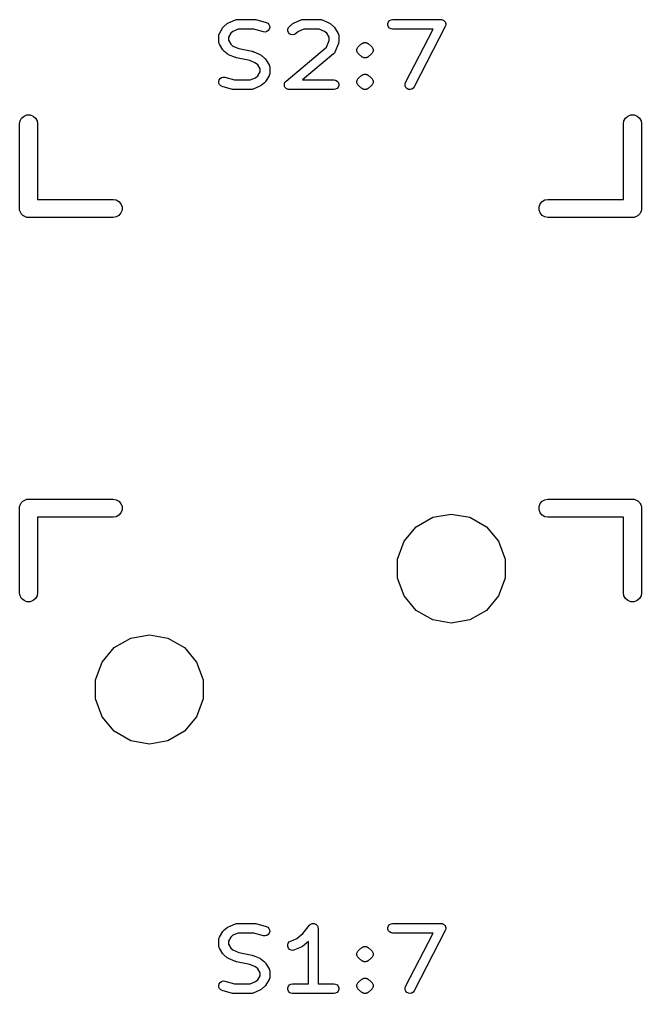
# Model space of a CAD drawing. Extents: x 15 to 276, y -105 to -15.
# Drawn here: x 148.46 to 161.54, y -82.85 to -62.38 of the extents above; entities that cross this region are included whole.
import ezdxf

# ---------------------------------------------------------------- set-up
doc = ezdxf.new("R2010")
doc.units = 0
doc.header["$MEASUREMENT"] = 0
doc.layers.add('BLACK', color=7, linetype='CONTINUOUS')

msp = doc.modelspace()

# ---------------------------------------------------------------- linework, layer by layer
at = {"layer": 'Black'}
for p, q in [((152.856, -62.4462), (153.001, -62.3857)), ((153.001, -62.3857), (153.004, -62.3852)), ((153.004, -62.3852), (153.006, -62.3841)), ((153.006, -62.3841), (153.021, -62.3814)), ((153.021, -62.3814), (153.036, -62.378)), ((153.036, -62.378), (153.038, -62.3783)), ((153.038, -62.3783), (153.041, -62.3779)), ((153.041, -62.3779), (153.403, -62.3779)), ((153.403, -62.3779), (153.417, -62.3803)), ((153.417, -62.3803), (153.431, -62.3816)), ((153.431, -62.3816), (153.648, -62.4421)), ((153.648, -62.4421), (153.68, -62.4573)), ((154.235, -62.4462), (154.38, -62.3857)), ((154.38, -62.3857), (154.383, -62.3852)), ((154.383, -62.3852), (154.385, -62.3841)), ((154.385, -62.3841), (154.4, -62.3814)), ((154.4, -62.3814), (154.415, -62.378)), ((154.415, -62.378), (154.417, -62.3783)), ((154.417, -62.3783), (154.419, -62.3779)), ((154.419, -62.3779), (154.782, -62.3779)), ((154.782, -62.3779), (154.785, -62.3783)), ((154.785, -62.3783), (154.787, -62.378)), ((154.787, -62.378), (154.802, -62.3814)), ((154.802, -62.3814), (154.817, -62.3841)), ((154.817, -62.3841), (154.819, -62.3852)), ((154.819, -62.3852), (154.821, -62.3857)), ((154.821, -62.3857), (154.967, -62.4462)), ((156.206, -62.4619), (156.218, -62.4287)), ((156.218, -62.4287), (156.241, -62.4017)), ((156.241, -62.4017), (156.272, -62.3841)), ((156.272, -62.3841), (156.306, -62.3779)), ((156.306, -62.3779), (157.322, -62.3779)), ((157.322, -62.3779), (157.337, -62.3806)), ((157.337, -62.3806), (157.352, -62.3825)), ((157.352, -62.3825), (157.355, -62.3836)), ((157.355, -62.3836), (157.357, -62.3841)), ((157.357, -62.3841), (157.37, -62.3917)), ((157.37, -62.3917), (157.384, -62.3986)), ((157.384, -62.3986), (157.385, -62.4004)), ((157.385, -62.4004), (157.388, -62.4017)), ((157.388, -62.4017), (157.397, -62.4134)), ((157.397, -62.4134), (157.408, -62.4245)), ((157.408, -62.4245), (157.409, -62.4268)), ((157.409, -62.4268), (157.41, -62.4287)), ((157.41, -62.4287), (157.415, -62.443)), ((157.415, -62.443), (157.421, -62.457)), ((152.663, -62.6692), (152.736, -62.5482)), ((152.736, -62.5482), (152.747, -62.5354)), ((152.747, -62.5354), (152.758, -62.5224)), ((152.758, -62.5224), (152.83, -62.4619)), ((152.83, -62.4619), (152.844, -62.4544)), ((152.844, -62.4544), (152.856, -62.4462)), ((152.949, -62.6279), (152.901, -62.6675)), ((153.061, -62.5811), (152.949, -62.6279)), ((153.39, -62.5811), (153.061, -62.5811)), ((153.594, -62.6379), (153.39, -62.5811)), ((153.629, -62.6413), (153.594, -62.6379)), ((153.663, -62.6325), (153.629, -62.6413)), ((153.692, -62.6125), (153.663, -62.6325)), ((153.68, -62.4573), (153.705, -62.4825)), ((153.713, -62.5838), (153.692, -62.6125)), ((153.705, -62.4825), (153.72, -62.5146)), ((153.722, -62.5498), (153.713, -62.5838)), ((153.72, -62.5146), (153.722, -62.5498)), ((154.102, -62.5825), (154.114, -62.5494)), ((154.102, -62.6178), (154.102, -62.5825)), ((154.114, -62.651), (154.102, -62.6178)), ((154.114, -62.5494), (154.137, -62.5224)), ((154.137, -62.5224), (154.209, -62.4619)), ((154.209, -62.4619), (154.222, -62.4544)), ((154.222, -62.4544), (154.235, -62.4462)), ((154.328, -62.6279), (154.267, -62.6785)), ((154.44, -62.5811), (154.328, -62.6279)), ((154.762, -62.5811), (154.44, -62.5811)), ((154.874, -62.6279), (154.762, -62.5811)), ((154.922, -62.6675), (154.874, -62.6279)), ((154.967, -62.4462), (154.979, -62.4544)), ((154.979, -62.4544), (154.992, -62.4619)), ((154.992, -62.4619), (155.065, -62.5224)), ((155.065, -62.5224), (155.076, -62.5354)), ((155.076, -62.5354), (155.087, -62.5482)), ((155.087, -62.5482), (155.16, -62.6692)), ((156.206, -62.4972), (156.206, -62.4619)), ((156.218, -62.5303), (156.206, -62.4972)), ((156.241, -62.5574), (156.218, -62.5303)), ((156.272, -62.575), (156.241, -62.5574)), ((156.306, -62.5811), (156.272, -62.575)), ((157.156, -62.5811), (156.306, -62.5811)), ((156.579, -63.7031), (157.156, -62.5811)), ((157.413, -62.526), (156.759, -63.796)), ((157.417, -62.5115), (157.413, -62.526)), ((157.422, -62.4972), (157.417, -62.5115)), ((157.421, -62.457), (157.421, -62.4595)), ((157.421, -62.4595), (157.422, -62.4619)), ((157.422, -62.4619), (157.422, -62.4771)), ((157.422, -62.4771), (157.423, -62.4923)), ((157.423, -62.4923), (157.422, -62.4947)), ((157.422, -62.4947), (157.422, -62.4972)), ((152.649, -62.7214), (152.65, -62.7118)), ((152.649, -62.8424), (152.649, -62.7214)), ((152.65, -62.852), (152.649, -62.8424)), ((152.65, -62.7118), (152.651, -62.7021)), ((152.651, -62.8617), (152.65, -62.852)), ((152.651, -62.7021), (152.653, -62.6946)), ((152.653, -62.6946), (152.655, -62.6867)), ((152.655, -62.6867), (152.66, -62.6782)), ((152.66, -62.6782), (152.663, -62.6692)), ((152.901, -62.6675), (152.852, -62.7496)), ((152.852, -62.7496), (152.852, -62.8142)), ((152.852, -62.8142), (152.901, -62.8963)), ((154.136, -62.6781), (154.114, -62.651)), ((154.167, -62.6958), (154.136, -62.6781)), ((154.201, -62.7021), (154.167, -62.6958)), ((154.236, -62.6961), (154.201, -62.7021)), ((154.267, -62.6785), (154.236, -62.6961)), ((154.915, -62.9622), (154.971, -62.8228)), ((154.971, -62.7496), (154.922, -62.6675)), ((154.971, -62.8228), (154.971, -62.7496)), ((155.16, -62.6692), (155.163, -62.6782)), ((155.163, -62.6782), (155.168, -62.6867)), ((155.168, -62.6867), (155.169, -62.6946)), ((155.169, -62.6946), (155.172, -62.7021)), ((155.174, -62.8456), (155.171, -62.8613)), ((155.172, -62.7021), (155.172, -62.7118)), ((155.172, -62.7118), (155.174, -62.7214)), ((155.174, -62.7214), (155.174, -62.8424)), ((155.174, -62.8424), (155.174, -62.844)), ((155.174, -62.844), (155.174, -62.8456)), ((152.653, -62.8692), (152.651, -62.8617)), ((152.655, -62.8771), (152.653, -62.8692)), ((152.66, -62.8856), (152.655, -62.8771)), ((152.663, -62.8947), (152.66, -62.8856)), ((152.736, -63.0156), (152.663, -62.8947)), ((152.747, -63.0284), (152.736, -63.0156)), ((152.758, -63.0414), (152.747, -63.0284)), ((152.83, -63.1019), (152.758, -63.0414)), ((152.901, -62.8963), (152.949, -62.9359)), ((152.949, -62.9359), (153.071, -62.9868)), ((153.071, -62.9868), (153.352, -63.0453)), ((153.352, -63.0453), (153.361, -63.0489)), ((153.361, -63.0489), (153.37, -63.051)), ((153.37, -63.051), (153.515, -63.1115)), ((154.064, -63.6715), (154.915, -62.9622)), ((155.167, -62.8801), (155.094, -63.0615)), ((155.168, -62.8771), (155.167, -62.8785)), ((155.167, -62.8785), (155.167, -62.8801)), ((155.171, -62.8613), (155.168, -62.8771)), ((155.553, -63.0058), (155.559, -62.9896)), ((155.553, -63.0062), (155.553, -63.0058)), ((155.553, -63.0065), (155.553, -63.0062)), ((155.553, -63.0238), (155.553, -63.0065)), ((155.553, -63.0411), (155.553, -63.0238)), ((155.553, -63.0414), (155.553, -63.0411)), ((155.553, -63.0418), (155.553, -63.0414)), ((155.559, -63.0581), (155.553, -63.0418)), ((155.559, -62.9896), (155.565, -62.9733)), ((155.565, -62.9727), (155.577, -62.9594)), ((155.565, -62.973), (155.565, -62.9727)), ((155.565, -62.9733), (155.565, -62.973)), ((155.577, -62.9594), (155.588, -62.9462)), ((155.588, -62.9458), (155.661, -62.8853)), ((155.588, -62.946), (155.588, -62.9458)), ((155.588, -62.9462), (155.588, -62.946)), ((155.661, -62.8853), (155.668, -62.8809)), ((155.668, -62.8809), (155.675, -62.8753)), ((155.675, -62.8753), (155.683, -62.8724)), ((155.683, -62.8724), (155.691, -62.868)), ((155.691, -62.8677), (155.7, -62.8663)), ((155.691, -62.8679), (155.691, -62.8677)), ((155.691, -62.868), (155.691, -62.8679)), ((155.7, -62.8663), (155.708, -62.8633)), ((155.708, -62.8633), (155.717, -62.8633)), ((155.717, -62.8633), (155.725, -62.8617)), ((155.725, -62.8617), (155.726, -62.8618)), ((155.726, -62.8618), (155.726, -62.8617)), ((155.726, -62.8617), (155.735, -62.8633)), ((155.735, -62.8633), (155.743, -62.8633)), ((155.743, -62.8633), (155.752, -62.8663)), ((155.752, -62.8663), (155.76, -62.8677)), ((155.76, -62.8677), (155.76, -62.8679)), ((155.76, -62.8679), (155.761, -62.868)), ((155.761, -62.868), (155.768, -62.8724)), ((155.768, -62.8724), (155.777, -62.8753)), ((155.777, -62.8753), (155.783, -62.8809)), ((155.783, -62.8809), (155.791, -62.8853)), ((155.791, -62.8853), (155.863, -62.9458)), ((155.863, -62.9458), (155.864, -62.946)), ((155.864, -62.946), (155.864, -62.9462)), ((155.864, -62.9462), (155.875, -62.9594)), ((155.875, -62.9594), (155.886, -62.9727)), ((155.886, -62.9727), (155.886, -62.973)), ((155.886, -62.973), (155.886, -62.9733)), ((155.886, -62.9733), (155.892, -62.9895)), ((155.892, -62.9895), (155.898, -63.0058)), ((155.898, -63.0418), (155.892, -63.058)), ((155.898, -63.0058), (155.898, -63.0062)), ((155.898, -63.0062), (155.898, -63.0065)), ((155.898, -63.0065), (155.898, -63.0238)), ((155.898, -63.0238), (155.898, -63.0411)), ((155.898, -63.0411), (155.898, -63.0414)), ((155.898, -63.0414), (155.898, -63.0418)), ((152.844, -63.1094), (152.83, -63.1019)), ((152.856, -63.1176), (152.844, -63.1094)), ((153.001, -63.1781), (152.856, -63.1176)), ((153.011, -63.1802), (153.001, -63.1781)), ((153.02, -63.1837), (153.011, -63.1802)), ((153.301, -63.2423), (153.02, -63.1837)), ((153.423, -63.2931), (153.301, -63.2423)), ((153.515, -63.1115), (153.528, -63.1196)), ((153.528, -63.1196), (153.541, -63.1272)), ((153.541, -63.1272), (153.614, -63.1877)), ((153.614, -63.1877), (153.625, -63.2006)), ((153.625, -63.2006), (153.636, -63.2134)), ((153.636, -63.2134), (153.708, -63.3344)), ((155.065, -63.1019), (154.41, -63.6479)), ((155.07, -63.0962), (155.065, -63.1019)), ((155.076, -63.0915), (155.07, -63.0962)), ((155.081, -63.0828), (155.076, -63.0915)), ((155.088, -63.0749), (155.081, -63.0828)), ((155.09, -63.0679), (155.088, -63.0749)), ((155.094, -63.0615), (155.09, -63.0679)), ((155.565, -63.0743), (155.559, -63.0581)), ((155.565, -63.0746), (155.565, -63.0743)), ((155.565, -63.0749), (155.565, -63.0746)), ((155.577, -63.0882), (155.565, -63.0749)), ((155.588, -63.1014), (155.577, -63.0882)), ((155.588, -63.1016), (155.588, -63.1014)), ((155.588, -63.1019), (155.588, -63.1016)), ((155.661, -63.1623), (155.588, -63.1019)), ((155.668, -63.1667), (155.661, -63.1623)), ((155.675, -63.1723), (155.668, -63.1667)), ((155.683, -63.1753), (155.675, -63.1723)), ((155.691, -63.1796), (155.683, -63.1753)), ((155.691, -63.1797), (155.691, -63.1796)), ((155.691, -63.1799), (155.691, -63.1797)), ((155.7, -63.1814), (155.691, -63.1799)), ((155.708, -63.1843), (155.7, -63.1814)), ((155.717, -63.1843), (155.708, -63.1843)), ((155.725, -63.1859), (155.717, -63.1843)), ((155.726, -63.1858), (155.725, -63.1859)), ((155.735, -63.1843), (155.726, -63.1859)), ((155.726, -63.1859), (155.726, -63.1858)), ((155.743, -63.1843), (155.735, -63.1843)), ((155.752, -63.1814), (155.743, -63.1843)), ((155.76, -63.1799), (155.752, -63.1814)), ((155.761, -63.1796), (155.76, -63.1797)), ((155.76, -63.1797), (155.76, -63.1799)), ((155.768, -63.1753), (155.761, -63.1796)), ((155.777, -63.1723), (155.768, -63.1753)), ((155.783, -63.1667), (155.777, -63.1723)), ((155.791, -63.1623), (155.783, -63.1667)), ((155.863, -63.1019), (155.791, -63.1623)), ((155.864, -63.1016), (155.863, -63.1019)), ((155.875, -63.0882), (155.864, -63.1014)), ((155.864, -63.1014), (155.864, -63.1016)), ((155.886, -63.0749), (155.875, -63.0882)), ((155.892, -63.058), (155.886, -63.0743)), ((155.886, -63.0743), (155.886, -63.0746)), ((155.886, -63.0746), (155.886, -63.0749)), ((153.47, -63.3327), (153.423, -63.2931)), ((153.52, -63.4148), (153.47, -63.3327)), ((153.52, -63.4795), (153.52, -63.4148)), ((153.708, -63.3344), (153.712, -63.3435)), ((153.712, -63.3435), (153.717, -63.3519)), ((153.717, -63.3519), (153.718, -63.3598)), ((153.718, -63.3598), (153.721, -63.3673)), ((153.721, -63.3673), (153.721, -63.3771)), ((153.721, -63.3771), (153.723, -63.3867)), ((153.723, -63.3867), (153.723, -63.5076)), ((152.649, -63.6793), (152.659, -63.6453)), ((152.659, -63.6453), (152.679, -63.6166)), ((152.679, -63.6166), (152.708, -63.5966)), ((152.708, -63.5966), (152.742, -63.5878)), ((152.742, -63.5878), (152.777, -63.5912)), ((152.777, -63.5912), (152.982, -63.6479)), ((152.982, -63.6479), (153.311, -63.6479)), ((153.311, -63.6479), (153.423, -63.6012)), ((153.423, -63.6012), (153.47, -63.5615)), ((153.47, -63.5615), (153.52, -63.4795)), ((153.708, -63.5599), (153.636, -63.6808)), ((153.712, -63.5508), (153.708, -63.5599)), ((153.717, -63.5424), (153.712, -63.5508)), ((153.718, -63.5344), (153.717, -63.5424)), ((153.721, -63.5269), (153.718, -63.5344)), ((153.723, -63.5076), (153.721, -63.5172)), ((153.721, -63.5172), (153.721, -63.5269)), ((154.064, -63.6716), (154.064, -63.6715)), ((154.064, -63.6717), (154.064, -63.6716)), ((154.41, -63.6479), (155.073, -63.6479)), ((155.073, -63.6479), (155.107, -63.6541)), ((155.107, -63.6541), (155.138, -63.6717)), ((155.553, -63.6711), (155.559, -63.6548)), ((155.553, -63.6714), (155.553, -63.6711)), ((155.553, -63.6717), (155.553, -63.6714)), ((155.559, -63.6548), (155.565, -63.6385)), ((155.565, -63.6379), (155.577, -63.6247)), ((155.565, -63.6383), (155.565, -63.6379)), ((155.565, -63.6385), (155.565, -63.6383)), ((155.577, -63.6247), (155.588, -63.6114)), ((155.588, -63.611), (155.661, -63.5505)), ((155.588, -63.6113), (155.588, -63.611)), ((155.588, -63.6114), (155.588, -63.6113)), ((155.661, -63.5505), (155.668, -63.5462)), ((155.668, -63.5462), (155.675, -63.5406)), ((155.675, -63.5406), (155.683, -63.5376)), ((155.683, -63.5376), (155.691, -63.5332)), ((155.691, -63.533), (155.7, -63.5315)), ((155.691, -63.5332), (155.691, -63.533)), ((155.691, -63.5332), (155.691, -63.5332)), ((155.7, -63.5315), (155.708, -63.5285)), ((155.708, -63.5285), (155.717, -63.5285)), ((155.717, -63.5285), (155.725, -63.527)), ((155.725, -63.527), (155.726, -63.527)), ((155.726, -63.527), (155.726, -63.527)), ((155.726, -63.527), (155.735, -63.5285)), ((155.735, -63.5285), (155.743, -63.5285)), ((155.743, -63.5285), (155.752, -63.5315)), ((155.752, -63.5315), (155.76, -63.533)), ((155.76, -63.533), (155.76, -63.5332)), ((155.76, -63.5332), (155.761, -63.5332)), ((155.761, -63.5332), (155.768, -63.5376)), ((155.768, -63.5376), (155.777, -63.5406)), ((155.777, -63.5406), (155.783, -63.5462)), ((155.783, -63.5462), (155.791, -63.5505)), ((155.791, -63.5505), (155.863, -63.611)), ((155.863, -63.611), (155.864, -63.6113)), ((155.864, -63.6113), (155.864, -63.6114)), ((155.864, -63.6114), (155.875, -63.6247)), ((155.875, -63.6247), (155.886, -63.6379)), ((155.886, -63.6379), (155.886, -63.6383)), ((155.886, -63.6383), (155.886, -63.6385)), ((155.886, -63.6385), (155.892, -63.6548)), ((155.892, -63.6548), (155.898, -63.6711)), ((155.898, -63.6711), (155.898, -63.6714)), ((155.898, -63.6714), (155.898, -63.6717)), ((152.652, -63.7144), (152.649, -63.6793)), ((152.667, -63.7466), (152.652, -63.7144)), ((152.691, -63.7717), (152.667, -63.7466)), ((152.723, -63.7869), (152.691, -63.7717)), ((152.941, -63.8474), (152.723, -63.7869)), ((152.954, -63.8487), (152.941, -63.8474)), ((152.968, -63.8511), (152.954, -63.8487)), ((153.331, -63.8511), (152.968, -63.8511)), ((153.333, -63.8507), (153.331, -63.8511)), ((153.336, -63.851), (153.333, -63.8507)), ((153.35, -63.8477), (153.336, -63.851)), ((153.366, -63.845), (153.35, -63.8477)), ((153.368, -63.8438), (153.366, -63.845)), ((153.37, -63.8433), (153.368, -63.8438)), ((153.515, -63.7828), (153.37, -63.8433)), ((153.528, -63.7746), (153.515, -63.7828)), ((153.541, -63.7671), (153.528, -63.7746)), ((153.614, -63.7066), (153.541, -63.7671)), ((153.625, -63.6937), (153.614, -63.7066)), ((153.636, -63.6808), (153.625, -63.6937)), ((154.029, -63.7315), (154.035, -63.7151)), ((154.029, -63.7317), (154.029, -63.7315)), ((154.029, -63.7319), (154.029, -63.7317)), ((154.029, -63.7492), (154.029, -63.7319)), ((154.029, -63.7668), (154.029, -63.7492)), ((154.029, -63.767), (154.029, -63.7668)), ((154.029, -63.7672), (154.029, -63.767)), ((154.035, -63.7835), (154.029, -63.7672)), ((154.035, -63.7151), (154.041, -63.6987)), ((154.041, -63.8), (154.035, -63.7835)), ((154.041, -63.6984), (154.053, -63.685)), ((154.041, -63.6986), (154.041, -63.6984)), ((154.041, -63.6987), (154.041, -63.6986)), ((154.041, -63.8002), (154.041, -63.8)), ((154.041, -63.8003), (154.041, -63.8002)), ((154.052, -63.8138), (154.041, -63.8003)), ((154.064, -63.8271), (154.052, -63.8138)), ((154.053, -63.685), (154.064, -63.6717)), ((154.064, -63.8272), (154.064, -63.8271)), ((154.064, -63.8274), (154.064, -63.8272)), ((154.079, -63.8361), (154.064, -63.8274)), ((154.094, -63.8449), (154.079, -63.8361)), ((154.094, -63.845), (154.094, -63.8449)), ((154.094, -63.8449), (154.094, -63.8449)), ((154.112, -63.8481), (154.094, -63.845)), ((154.129, -63.8511), (154.112, -63.8481)), ((155.073, -63.8511), (154.129, -63.8511)), ((154.129, -63.8511), (154.129, -63.8511)), ((154.129, -63.8511), (154.129, -63.8511)), ((155.107, -63.845), (155.073, -63.8511)), ((155.138, -63.8274), (155.107, -63.845)), ((155.138, -63.6717), (155.161, -63.6987)), ((155.161, -63.8003), (155.138, -63.8274)), ((155.161, -63.6987), (155.173, -63.7319)), ((155.173, -63.7672), (155.161, -63.8003)), ((155.173, -63.7319), (155.173, -63.7672)), ((155.553, -63.6891), (155.553, -63.6717)), ((155.553, -63.7064), (155.553, -63.6891)), ((155.553, -63.7067), (155.553, -63.7064)), ((155.553, -63.707), (155.553, -63.7067)), ((155.559, -63.7234), (155.553, -63.707)), ((155.565, -63.7395), (155.559, -63.7234)), ((155.565, -63.7398), (155.565, -63.7395)), ((155.565, -63.7401), (155.565, -63.7398)), ((155.577, -63.7534), (155.565, -63.7401)), ((155.588, -63.7667), (155.577, -63.7534)), ((155.588, -63.7668), (155.588, -63.7667)), ((155.588, -63.7671), (155.588, -63.7668)), ((155.661, -63.8276), (155.588, -63.7671)), ((155.668, -63.8319), (155.661, -63.8276)), ((155.675, -63.8375), (155.668, -63.8319)), ((155.683, -63.8405), (155.675, -63.8375)), ((155.691, -63.8449), (155.683, -63.8405)), ((155.691, -63.8451), (155.691, -63.8449)), ((155.691, -63.8449), (155.691, -63.8449)), ((155.7, -63.8466), (155.691, -63.8451)), ((155.708, -63.8496), (155.7, -63.8466)), ((155.717, -63.8496), (155.708, -63.8496)), ((155.725, -63.8511), (155.717, -63.8496)), ((155.726, -63.8511), (155.725, -63.8511)), ((155.735, -63.8496), (155.726, -63.8511)), ((155.726, -63.8511), (155.726, -63.8511)), ((155.743, -63.8496), (155.735, -63.8496)), ((155.752, -63.8466), (155.743, -63.8496)), ((155.76, -63.8451), (155.752, -63.8466)), ((155.761, -63.8449), (155.76, -63.8449)), ((155.76, -63.8449), (155.76, -63.8451)), ((155.768, -63.8405), (155.761, -63.8449)), ((155.777, -63.8375), (155.768, -63.8405)), ((155.783, -63.8319), (155.777, -63.8375)), ((155.791, -63.8276), (155.783, -63.8319)), ((155.863, -63.7671), (155.791, -63.8276)), ((155.864, -63.7668), (155.863, -63.7671)), ((155.875, -63.7534), (155.864, -63.7667)), ((155.864, -63.7667), (155.864, -63.7668)), ((155.886, -63.7401), (155.875, -63.7534)), ((155.892, -63.7233), (155.886, -63.7395)), ((155.886, -63.7395), (155.886, -63.7398)), ((155.886, -63.7398), (155.886, -63.7401)), ((155.898, -63.707), (155.892, -63.7233)), ((155.898, -63.6717), (155.898, -63.689)), ((155.898, -63.689), (155.898, -63.7064)), ((155.898, -63.7064), (155.898, -63.7067)), ((155.898, -63.7067), (155.898, -63.707)), ((156.568, -63.7368), (156.579, -63.7031)), ((156.57, -63.772), (156.568, -63.7368)), ((156.584, -63.8045), (156.57, -63.772)), ((156.608, -63.8304), (156.584, -63.8045)), ((156.639, -63.8466), (156.608, -63.8304)), ((156.674, -63.851), (156.639, -63.8466)), ((156.708, -63.8432), (156.674, -63.851)), ((156.738, -63.8241), (156.708, -63.8432)), ((156.759, -63.796), (156.738, -63.8241)), ((148.471, -64.5068), (148.504, -64.4495)), ((148.504, -64.4495), (148.555, -64.407)), ((148.555, -64.407), (148.617, -64.3844)), ((148.617, -64.3844), (148.683, -64.3844)), ((148.683, -64.3844), (148.745, -64.407)), ((148.745, -64.407), (148.796, -64.4495)), ((148.796, -64.4495), (148.829, -64.5068)), ((161.171, -64.5068), (161.204, -64.4495)), ((161.204, -64.4495), (161.255, -64.407)), ((161.255, -64.407), (161.317, -64.3844)), ((161.317, -64.3844), (161.383, -64.3844)), ((161.383, -64.3844), (161.445, -64.407)), ((161.445, -64.407), (161.496, -64.4495)), ((161.496, -64.4495), (161.529, -64.5068)), ((148.459, -64.572), (148.471, -64.5068)), ((148.459, -66.35), (148.459, -64.572)), ((148.829, -64.5068), (148.84, -64.572)), ((148.84, -64.572), (148.84, -66.1595)), ((161.159, -64.572), (161.171, -64.5068)), ((161.159, -66.1595), (161.159, -64.572)), ((161.529, -64.5068), (161.54, -64.572)), ((161.54, -64.572), (161.54, -66.35)), ((148.84, -66.1595), (150.428, -66.1595)), ((150.428, -66.1595), (150.493, -66.171)), ((150.493, -66.171), (150.55, -66.2041)), ((150.55, -66.2041), (150.593, -66.2548)), ((150.593, -66.2548), (150.616, -66.3169)), ((150.616, -66.3169), (150.616, -66.3831)), ((159.384, -66.3169), (159.407, -66.2548)), ((159.384, -66.3831), (159.384, -66.3169)), ((159.407, -66.2548), (159.45, -66.2041)), ((159.45, -66.2041), (159.507, -66.171)), ((159.507, -66.171), (159.572, -66.1595)), ((159.572, -66.1595), (161.159, -66.1595)), ((148.462, -66.3664), (148.459, -66.35)), ((148.462, -66.3831), (148.462, -66.3664)), ((148.468, -66.3987), (148.462, -66.3831)), ((148.471, -66.4152), (148.468, -66.3987)), ((148.479, -66.4296), (148.471, -66.4152)), ((148.485, -66.4453), (148.479, -66.4296)), ((148.496, -66.458), (148.485, -66.4453)), ((148.504, -66.4725), (148.496, -66.458)), ((148.517, -66.4832), (148.504, -66.4725)), ((148.528, -66.4959), (148.517, -66.4832)), ((148.542, -66.5043), (148.528, -66.4959)), ((148.555, -66.515), (148.542, -66.5043)), ((148.57, -66.5207), (148.555, -66.515)), ((148.585, -66.529), (148.57, -66.5207)), ((148.601, -66.5319), (148.585, -66.529)), ((148.617, -66.5376), (148.601, -66.5319)), ((148.634, -66.5376), (148.617, -66.5376)), ((148.65, -66.5405), (148.634, -66.5376)), ((150.493, -66.529), (150.428, -66.5405)), ((150.55, -66.4959), (150.493, -66.529)), ((150.593, -66.4453), (150.55, -66.4959)), ((150.616, -66.3831), (150.593, -66.4453)), ((159.407, -66.4453), (159.384, -66.3831)), ((159.45, -66.4959), (159.407, -66.4453)), ((159.507, -66.529), (159.45, -66.4959)), ((159.572, -66.5405), (159.507, -66.529)), ((161.366, -66.5376), (161.35, -66.5405)), ((161.383, -66.5376), (161.366, -66.5376)), ((161.399, -66.5319), (161.383, -66.5376)), ((161.415, -66.529), (161.399, -66.5319)), ((161.43, -66.5207), (161.415, -66.529)), ((161.445, -66.515), (161.43, -66.5207)), ((161.458, -66.5043), (161.445, -66.515)), ((161.472, -66.4959), (161.458, -66.5043)), ((161.483, -66.4832), (161.472, -66.4959)), ((161.496, -66.4725), (161.483, -66.4832)), ((161.504, -66.458), (161.496, -66.4725)), ((161.515, -66.4453), (161.504, -66.458)), ((161.521, -66.4296), (161.515, -66.4453)), ((161.529, -66.4152), (161.521, -66.4296)), ((161.532, -66.3987), (161.529, -66.4152)), ((161.538, -66.3831), (161.532, -66.3987)), ((161.54, -66.35), (161.538, -66.3664)), ((161.538, -66.3664), (161.538, -66.3831)), ((150.428, -66.5405), (148.65, -66.5405)), ((161.35, -66.5405), (159.572, -66.5405)), ((148.57, -72.4793), (148.585, -72.471)), ((148.585, -72.471), (148.601, -72.4681)), ((148.601, -72.4681), (148.617, -72.4624)), ((148.617, -72.4624), (148.634, -72.4624)), ((148.634, -72.4624), (148.65, -72.4595)), ((148.65, -72.4595), (150.428, -72.4595)), ((150.428, -72.4595), (150.493, -72.471)), ((150.493, -72.471), (150.55, -72.5041)), ((159.45, -72.5041), (159.507, -72.471)), ((159.507, -72.471), (159.572, -72.4595)), ((159.572, -72.4595), (161.35, -72.4595)), ((161.35, -72.4595), (161.366, -72.4624)), ((161.366, -72.4624), (161.383, -72.4624)), ((161.383, -72.4624), (161.399, -72.4681)), ((161.399, -72.4681), (161.415, -72.471)), ((161.415, -72.471), (161.43, -72.4793)), ((148.459, -72.65), (148.462, -72.6336)), ((148.459, -74.428), (148.459, -72.65)), ((148.462, -72.6169), (148.468, -72.6013)), ((148.462, -72.6336), (148.462, -72.6169)), ((148.468, -72.6013), (148.471, -72.5848)), ((148.471, -72.5848), (148.479, -72.5704)), ((148.479, -72.5704), (148.485, -72.5547)), ((148.485, -72.5547), (148.496, -72.542)), ((148.496, -72.542), (148.504, -72.5275)), ((148.504, -72.5275), (148.517, -72.5168)), ((148.517, -72.5168), (148.528, -72.5041)), ((148.528, -72.5041), (148.542, -72.4957)), ((148.542, -72.4957), (148.555, -72.485)), ((148.555, -72.485), (148.57, -72.4793)), ((150.55, -72.5041), (150.593, -72.5547)), ((150.593, -72.5547), (150.616, -72.6169)), ((150.616, -72.6169), (150.616, -72.6831)), ((159.384, -72.6169), (159.407, -72.5547)), ((159.384, -72.6831), (159.384, -72.6169)), ((159.407, -72.5547), (159.45, -72.5041)), ((161.43, -72.4793), (161.445, -72.485)), ((161.445, -72.485), (161.458, -72.4957)), ((161.458, -72.4957), (161.472, -72.5041)), ((161.472, -72.5041), (161.483, -72.5168)), ((161.483, -72.5168), (161.496, -72.5275)), ((161.496, -72.5275), (161.504, -72.542)), ((161.504, -72.542), (161.515, -72.5547)), ((161.515, -72.5547), (161.521, -72.5704)), ((161.521, -72.5704), (161.529, -72.5848)), ((161.529, -72.5848), (161.532, -72.6013)), ((161.532, -72.6013), (161.538, -72.6169)), ((161.538, -72.6169), (161.538, -72.6336)), ((161.538, -72.6336), (161.54, -72.65)), ((161.54, -72.65), (161.54, -74.428)), ((150.428, -72.8405), (148.84, -72.8405)), ((148.84, -72.8405), (148.84, -74.428)), ((150.493, -72.829), (150.428, -72.8405)), ((150.55, -72.7959), (150.493, -72.829)), ((150.593, -72.7452), (150.55, -72.7959)), ((150.616, -72.6831), (150.593, -72.7452)), ((156.802, -73.0411), (157.148, -72.8418)), ((157.148, -72.8418), (157.54, -72.7726)), ((157.54, -72.7726), (157.932, -72.8418)), ((157.932, -72.8418), (158.278, -73.0411)), ((159.407, -72.7452), (159.384, -72.6831)), ((159.45, -72.7959), (159.407, -72.7452)), ((159.507, -72.829), (159.45, -72.7959)), ((159.572, -72.8405), (159.507, -72.829)), ((161.159, -72.8405), (159.572, -72.8405)), ((161.159, -74.428), (161.159, -72.8405)), ((156.546, -73.3463), (156.802, -73.0411)), ((158.278, -73.0411), (158.534, -73.3463)), ((156.41, -73.7208), (156.546, -73.3463)), ((158.534, -73.3463), (158.67, -73.7208)), ((156.41, -74.1192), (156.41, -73.7208)), ((158.67, -73.7208), (158.67, -74.1192)), ((156.546, -74.4937), (156.41, -74.1192)), ((158.67, -74.1192), (158.534, -74.4937)), ((148.471, -74.4932), (148.459, -74.428)), ((148.504, -74.5505), (148.471, -74.4932)), ((148.829, -74.4932), (148.796, -74.5505)), ((148.84, -74.428), (148.829, -74.4932)), ((156.802, -74.7989), (156.546, -74.4937)), ((158.534, -74.4937), (158.278, -74.7989)), ((161.171, -74.4932), (161.159, -74.428)), ((161.204, -74.5505), (161.171, -74.4932)), ((161.529, -74.4932), (161.496, -74.5505)), ((161.54, -74.428), (161.529, -74.4932)), ((148.555, -74.593), (148.504, -74.5505)), ((148.617, -74.6156), (148.555, -74.593)), ((148.683, -74.6156), (148.617, -74.6156)), ((148.745, -74.593), (148.683, -74.6156)), ((148.796, -74.5505), (148.745, -74.593)), ((161.255, -74.593), (161.204, -74.5505)), ((161.317, -74.6156), (161.255, -74.593)), ((161.383, -74.6156), (161.317, -74.6156)), ((161.445, -74.593), (161.383, -74.6156)), ((161.496, -74.5505), (161.445, -74.593)), ((157.148, -74.9982), (156.802, -74.7989)), ((158.278, -74.7989), (157.932, -74.9982)), ((157.54, -75.0674), (157.148, -74.9982)), ((157.932, -74.9982), (157.54, -75.0674)), ((150.798, -75.3818), (151.19, -75.3126)), ((151.19, -75.3126), (151.582, -75.3818)), ((150.452, -75.5811), (150.798, -75.3818)), ((151.582, -75.3818), (151.928, -75.5811)), ((150.196, -75.8863), (150.452, -75.5811)), ((151.928, -75.5811), (152.184, -75.8863)), ((150.06, -76.2608), (150.196, -75.8863)), ((152.184, -75.8863), (152.32, -76.2608)), ((150.06, -76.6592), (150.06, -76.2608)), ((152.32, -76.2608), (152.32, -76.6592)), ((150.196, -77.0337), (150.06, -76.6592)), ((152.32, -76.6592), (152.184, -77.0337)), ((150.452, -77.3389), (150.196, -77.0337)), ((152.184, -77.0337), (151.928, -77.3389)), ((150.798, -77.5382), (150.452, -77.3389)), ((151.928, -77.3389), (151.582, -77.5382)), ((151.19, -77.6074), (150.798, -77.5382)), ((151.582, -77.5382), (151.19, -77.6074)), ((152.758, -81.5224), (152.83, -81.4619)), ((152.83, -81.4619), (152.844, -81.4544)), ((152.844, -81.4544), (152.856, -81.4462)), ((152.856, -81.4462), (153.001, -81.3857)), ((153.001, -81.3857), (153.004, -81.3852)), ((153.004, -81.3852), (153.006, -81.3841)), ((153.006, -81.3841), (153.021, -81.3814)), ((153.021, -81.3814), (153.036, -81.378)), ((153.036, -81.378), (153.038, -81.3783)), ((153.038, -81.3783), (153.041, -81.3779)), ((153.041, -81.3779), (153.403, -81.3779)), ((153.403, -81.3779), (153.417, -81.3803)), ((153.417, -81.3803), (153.431, -81.3816)), ((153.431, -81.3816), (153.648, -81.4421)), ((153.648, -81.4421), (153.68, -81.4573)), ((153.68, -81.4573), (153.705, -81.4825)), ((153.705, -81.4825), (153.72, -81.5146)), ((154.419, -81.5895), (154.558, -81.4161)), ((154.558, -81.4161), (154.559, -81.4153)), ((154.559, -81.4142), (154.572, -81.4036)), ((154.559, -81.4153), (154.559, -81.4142)), ((154.572, -81.4036), (154.584, -81.3927)), ((154.584, -81.3927), (154.585, -81.3923)), ((154.585, -81.3923), (154.586, -81.3915)), ((154.586, -81.3915), (154.602, -81.3859)), ((154.602, -81.3859), (154.617, -81.3799)), ((154.617, -81.3799), (154.618, -81.3799)), ((154.618, -81.3799), (154.619, -81.3795)), ((154.619, -81.3795), (154.636, -81.3795)), ((154.636, -81.3795), (154.652, -81.3791)), ((154.652, -81.3791), (154.654, -81.3795)), ((154.654, -81.3795), (154.655, -81.3795)), ((154.655, -81.3795), (154.67, -81.3851)), ((154.67, -81.3851), (154.686, -81.3904)), ((154.686, -81.3904), (154.687, -81.3911)), ((154.687, -81.3911), (154.688, -81.3915)), ((154.688, -81.3915), (154.701, -81.4021)), ((154.701, -81.4021), (154.713, -81.4124)), ((154.713, -81.4124), (154.714, -81.4134)), ((154.714, -81.4134), (154.715, -81.4142)), ((154.715, -81.4142), (154.723, -81.4285)), ((154.723, -81.4285), (154.732, -81.4426)), ((154.732, -81.4426), (154.732, -81.4437)), ((154.732, -81.4437), (154.733, -81.4448)), ((154.733, -81.4448), (154.735, -81.461)), ((154.735, -81.461), (154.739, -81.4771)), ((154.739, -81.4771), (154.739, -81.4783)), ((154.739, -81.4783), (154.739, -81.4795)), ((154.739, -81.4795), (154.739, -82.6479)), ((156.206, -81.4619), (156.218, -81.4287)), ((156.206, -81.4972), (156.206, -81.4619)), ((156.218, -81.4287), (156.241, -81.4017)), ((156.241, -81.4017), (156.272, -81.3841)), ((156.272, -81.3841), (156.306, -81.3779)), ((156.306, -81.3779), (157.322, -81.3779)), ((157.322, -81.3779), (157.337, -81.3806)), ((157.337, -81.3806), (157.352, -81.3825)), ((157.352, -81.3825), (157.355, -81.3836)), ((157.355, -81.3836), (157.357, -81.3841)), ((157.357, -81.3841), (157.37, -81.3917)), ((157.37, -81.3917), (157.384, -81.3986)), ((157.384, -81.3986), (157.385, -81.4004)), ((157.385, -81.4004), (157.388, -81.4017)), ((157.388, -81.4017), (157.397, -81.4134)), ((157.397, -81.4134), (157.408, -81.4245)), ((157.408, -81.4245), (157.409, -81.4268)), ((157.409, -81.4268), (157.41, -81.4287)), ((157.41, -81.4287), (157.415, -81.443)), ((157.415, -81.443), (157.421, -81.457)), ((157.421, -81.457), (157.421, -81.4595)), ((157.421, -81.4595), (157.422, -81.4619)), ((157.422, -81.4619), (157.422, -81.4771)), ((157.422, -81.4771), (157.423, -81.4923)), ((152.653, -81.6946), (152.655, -81.6867)), ((152.655, -81.6867), (152.66, -81.6782)), ((152.66, -81.6782), (152.663, -81.6692)), ((152.663, -81.6692), (152.736, -81.5482)), ((152.736, -81.5482), (152.747, -81.5354)), ((152.747, -81.5354), (152.758, -81.5224)), ((152.901, -81.6675), (152.852, -81.7496)), ((152.949, -81.6279), (152.901, -81.6675)), ((153.061, -81.5811), (152.949, -81.6279)), ((153.39, -81.5811), (153.061, -81.5811)), ((153.594, -81.6379), (153.39, -81.5811)), ((153.629, -81.6413), (153.594, -81.6379)), ((153.663, -81.6325), (153.629, -81.6413)), ((153.692, -81.6125), (153.663, -81.6325)), ((153.713, -81.5838), (153.692, -81.6125)), ((153.722, -81.5498), (153.713, -81.5838)), ((153.72, -81.5146), (153.722, -81.5498)), ((154.294, -81.694), (154.419, -81.5895)), ((156.218, -81.5303), (156.206, -81.4972)), ((156.241, -81.5574), (156.218, -81.5303)), ((156.272, -81.575), (156.241, -81.5574)), ((156.306, -81.5811), (156.272, -81.575)), ((157.156, -81.5811), (156.306, -81.5811)), ((156.579, -82.7031), (157.156, -81.5811)), ((157.413, -81.526), (156.759, -82.796)), ((157.417, -81.5115), (157.413, -81.526)), ((157.422, -81.4972), (157.417, -81.5115)), ((157.423, -81.4923), (157.422, -81.4947)), ((157.422, -81.4947), (157.422, -81.4972)), ((152.649, -81.7214), (152.65, -81.7118)), ((152.649, -81.8424), (152.649, -81.7214)), ((152.65, -81.852), (152.649, -81.8424)), ((152.65, -81.7118), (152.651, -81.7021)), ((152.651, -81.8617), (152.65, -81.852)), ((152.651, -81.7021), (152.653, -81.6946)), ((152.653, -81.8692), (152.651, -81.8617)), ((152.655, -81.8771), (152.653, -81.8692)), ((152.66, -81.8856), (152.655, -81.8771)), ((152.663, -81.8947), (152.66, -81.8856)), ((152.852, -81.7496), (152.852, -81.8142)), ((152.852, -81.8142), (152.901, -81.8963)), ((154.101, -81.8293), (154.111, -81.7957)), ((154.103, -81.8646), (154.101, -81.8293)), ((154.116, -81.8971), (154.103, -81.8646)), ((154.111, -81.7957), (154.133, -81.7676)), ((154.133, -81.7676), (154.163, -81.7486)), ((154.163, -81.7486), (154.294, -81.694)), ((154.386, -81.8757), (154.241, -81.9362)), ((154.399, -81.8675), (154.386, -81.8757)), ((154.412, -81.86), (154.399, -81.8675)), ((154.536, -81.7569), (154.412, -81.86)), ((154.536, -82.6479), (154.536, -81.7569)), ((155.588, -81.9458), (155.661, -81.8853)), ((155.661, -81.8853), (155.668, -81.8809)), ((155.668, -81.8809), (155.675, -81.8753)), ((155.675, -81.8753), (155.683, -81.8724)), ((155.683, -81.8724), (155.691, -81.868)), ((155.691, -81.8677), (155.7, -81.8663)), ((155.691, -81.8679), (155.691, -81.8677)), ((155.691, -81.868), (155.691, -81.8679)), ((155.7, -81.8663), (155.708, -81.8633)), ((155.708, -81.8633), (155.717, -81.8633)), ((155.717, -81.8633), (155.725, -81.8617)), ((155.725, -81.8617), (155.726, -81.8618)), ((155.726, -81.8618), (155.726, -81.8617)), ((155.726, -81.8617), (155.735, -81.8633)), ((155.735, -81.8633), (155.743, -81.8633)), ((155.743, -81.8633), (155.752, -81.8663)), ((155.752, -81.8663), (155.76, -81.8677)), ((155.76, -81.8677), (155.76, -81.8679)), ((155.76, -81.8679), (155.761, -81.868)), ((155.761, -81.868), (155.768, -81.8724)), ((155.768, -81.8724), (155.777, -81.8753)), ((155.777, -81.8753), (155.783, -81.8809)), ((155.783, -81.8809), (155.791, -81.8853)), ((155.791, -81.8853), (155.863, -81.9458)), ((152.736, -82.0156), (152.663, -81.8947)), ((152.747, -82.0284), (152.736, -82.0156)), ((152.758, -82.0414), (152.747, -82.0284)), ((152.83, -82.1019), (152.758, -82.0414)), ((152.901, -81.8963), (152.949, -81.9359)), ((152.949, -81.9359), (153.071, -81.9868)), ((153.071, -81.9868), (153.352, -82.0453)), ((153.352, -82.0453), (153.361, -82.0489)), ((153.361, -82.0489), (153.37, -82.051)), ((153.37, -82.051), (153.515, -82.1115)), ((154.14, -81.9231), (154.116, -81.8971)), ((154.171, -81.9393), (154.14, -81.9231)), ((154.206, -81.9439), (154.171, -81.9393)), ((154.241, -81.9362), (154.206, -81.9439)), ((155.553, -82.0058), (155.559, -81.9896)), ((155.553, -82.0062), (155.553, -82.0058)), ((155.553, -82.0065), (155.553, -82.0062)), ((155.553, -82.0238), (155.553, -82.0065)), ((155.553, -82.0411), (155.553, -82.0238)), ((155.553, -82.0414), (155.553, -82.0411)), ((155.553, -82.0418), (155.553, -82.0414)), ((155.559, -82.0581), (155.553, -82.0418)), ((155.559, -81.9896), (155.565, -81.9733)), ((155.565, -82.0743), (155.559, -82.0581)), ((155.565, -81.9727), (155.577, -81.9594)), ((155.565, -81.973), (155.565, -81.9727)), ((155.565, -81.9733), (155.565, -81.973)), ((155.565, -82.0746), (155.565, -82.0743)), ((155.565, -82.0749), (155.565, -82.0746)), ((155.577, -82.0882), (155.565, -82.0749)), ((155.577, -81.9594), (155.588, -81.9462)), ((155.588, -82.1014), (155.577, -82.0882)), ((155.588, -81.946), (155.588, -81.9458)), ((155.588, -81.9462), (155.588, -81.946)), ((155.863, -81.9458), (155.864, -81.946)), ((155.864, -81.946), (155.864, -81.9462)), ((155.864, -81.9462), (155.875, -81.9594)), ((155.875, -82.0882), (155.864, -82.1014)), ((155.875, -81.9594), (155.886, -81.9727)), ((155.886, -82.0749), (155.875, -82.0882)), ((155.886, -81.9727), (155.886, -81.973)), ((155.886, -81.973), (155.886, -81.9733)), ((155.886, -81.9733), (155.892, -81.9895)), ((155.892, -82.058), (155.886, -82.0743)), ((155.886, -82.0743), (155.886, -82.0746)), ((155.886, -82.0746), (155.886, -82.0749)), ((155.892, -81.9895), (155.898, -82.0058)), ((155.898, -82.0418), (155.892, -82.058)), ((155.898, -82.0058), (155.898, -82.0062)), ((155.898, -82.0062), (155.898, -82.0065)), ((155.898, -82.0065), (155.898, -82.0238)), ((155.898, -82.0238), (155.898, -82.0411)), ((155.898, -82.0411), (155.898, -82.0414)), ((155.898, -82.0414), (155.898, -82.0418)), ((152.844, -82.1094), (152.83, -82.1019)), ((152.856, -82.1176), (152.844, -82.1094)), ((153.001, -82.1781), (152.856, -82.1176)), ((153.011, -82.1802), (153.001, -82.1781)), ((153.02, -82.1837), (153.011, -82.1802)), ((153.301, -82.2423), (153.02, -82.1837)), ((153.423, -82.2931), (153.301, -82.2423)), ((153.47, -82.3327), (153.423, -82.2931)), ((153.515, -82.1115), (153.528, -82.1196)), ((153.528, -82.1196), (153.541, -82.1272)), ((153.541, -82.1272), (153.614, -82.1877)), ((153.614, -82.1877), (153.625, -82.2006)), ((153.625, -82.2006), (153.636, -82.2134)), ((153.636, -82.2134), (153.708, -82.3344)), ((155.588, -82.1016), (155.588, -82.1014)), ((155.588, -82.1019), (155.588, -82.1016)), ((155.661, -82.1623), (155.588, -82.1019)), ((155.668, -82.1667), (155.661, -82.1623)), ((155.675, -82.1723), (155.668, -82.1667)), ((155.683, -82.1753), (155.675, -82.1723)), ((155.691, -82.1796), (155.683, -82.1753)), ((155.691, -82.1797), (155.691, -82.1796)), ((155.691, -82.1799), (155.691, -82.1797)), ((155.7, -82.1814), (155.691, -82.1799)), ((155.708, -82.1843), (155.7, -82.1814)), ((155.717, -82.1843), (155.708, -82.1843)), ((155.725, -82.1859), (155.717, -82.1843)), ((155.726, -82.1858), (155.725, -82.1859)), ((155.735, -82.1843), (155.726, -82.1859)), ((155.726, -82.1859), (155.726, -82.1858)), ((155.743, -82.1843), (155.735, -82.1843)), ((155.752, -82.1814), (155.743, -82.1843)), ((155.76, -82.1799), (155.752, -82.1814)), ((155.761, -82.1796), (155.76, -82.1797)), ((155.76, -82.1797), (155.76, -82.1799)), ((155.768, -82.1753), (155.761, -82.1796)), ((155.777, -82.1723), (155.768, -82.1753)), ((155.783, -82.1667), (155.777, -82.1723)), ((155.791, -82.1623), (155.783, -82.1667)), ((155.863, -82.1019), (155.791, -82.1623)), ((155.864, -82.1016), (155.863, -82.1019)), ((155.864, -82.1014), (155.864, -82.1016)), ((153.52, -82.4148), (153.47, -82.3327)), ((153.47, -82.5615), (153.52, -82.4795)), ((153.52, -82.4795), (153.52, -82.4148)), ((153.708, -82.3344), (153.712, -82.3435)), ((153.712, -82.3435), (153.717, -82.3519)), ((153.717, -82.3519), (153.718, -82.3598)), ((153.718, -82.3598), (153.721, -82.3673)), ((153.721, -82.3673), (153.721, -82.3771)), ((153.721, -82.3771), (153.723, -82.3867)), ((153.723, -82.3867), (153.723, -82.5076)), ((152.649, -82.6793), (152.659, -82.6453)), ((152.652, -82.7144), (152.649, -82.6793)), ((152.659, -82.6453), (152.679, -82.6166)), ((152.679, -82.6166), (152.708, -82.5966)), ((152.708, -82.5966), (152.742, -82.5878)), ((152.742, -82.5878), (152.777, -82.5912)), ((152.777, -82.5912), (152.982, -82.6479)), ((152.982, -82.6479), (153.311, -82.6479)), ((153.311, -82.6479), (153.423, -82.6012)), ((153.423, -82.6012), (153.47, -82.5615)), ((153.614, -82.7066), (153.541, -82.7671)), ((153.625, -82.6937), (153.614, -82.7066)), ((153.636, -82.6808), (153.625, -82.6937)), ((153.708, -82.5599), (153.636, -82.6808)), ((153.712, -82.5508), (153.708, -82.5599)), ((153.717, -82.5424), (153.712, -82.5508)), ((153.718, -82.5344), (153.717, -82.5424)), ((153.721, -82.5269), (153.718, -82.5344)), ((153.723, -82.5076), (153.721, -82.5172)), ((153.721, -82.5172), (153.721, -82.5269)), ((154.102, -82.7319), (154.114, -82.6987)), ((154.114, -82.6987), (154.136, -82.6717)), ((154.136, -82.6717), (154.167, -82.6541)), ((154.167, -82.6541), (154.202, -82.6479)), ((154.202, -82.6479), (154.536, -82.6479)), ((154.739, -82.6479), (155.073, -82.6479)), ((155.073, -82.6479), (155.107, -82.6541)), ((155.107, -82.6541), (155.138, -82.6717)), ((155.138, -82.6717), (155.161, -82.6987)), ((155.161, -82.6987), (155.173, -82.7319)), ((155.553, -82.6711), (155.559, -82.6548)), ((155.553, -82.6714), (155.553, -82.6711)), ((155.553, -82.6717), (155.553, -82.6714)), ((155.553, -82.6891), (155.553, -82.6717)), ((155.553, -82.7064), (155.553, -82.6891)), ((155.553, -82.7067), (155.553, -82.7064)), ((155.553, -82.707), (155.553, -82.7067)), ((155.559, -82.7234), (155.553, -82.707)), ((155.559, -82.6548), (155.565, -82.6385)), ((155.565, -82.6379), (155.577, -82.6247)), ((155.565, -82.6383), (155.565, -82.6379)), ((155.565, -82.6385), (155.565, -82.6383)), ((155.577, -82.6247), (155.588, -82.6114)), ((155.588, -82.611), (155.661, -82.5505)), ((155.588, -82.6113), (155.588, -82.611)), ((155.588, -82.6114), (155.588, -82.6113)), ((155.661, -82.5505), (155.668, -82.5462)), ((155.668, -82.5462), (155.675, -82.5406)), ((155.675, -82.5406), (155.683, -82.5376)), ((155.683, -82.5376), (155.691, -82.5332)), ((155.691, -82.533), (155.7, -82.5315)), ((155.691, -82.5332), (155.691, -82.533)), ((155.691, -82.5332), (155.691, -82.5332)), ((155.7, -82.5315), (155.708, -82.5285)), ((155.708, -82.5285), (155.717, -82.5285)), ((155.717, -82.5285), (155.725, -82.527)), ((155.725, -82.527), (155.726, -82.527)), ((155.726, -82.527), (155.726, -82.527)), ((155.726, -82.527), (155.735, -82.5285)), ((155.735, -82.5285), (155.743, -82.5285)), ((155.743, -82.5285), (155.752, -82.5315)), ((155.752, -82.5315), (155.76, -82.533)), ((155.76, -82.533), (155.76, -82.5332)), ((155.76, -82.5332), (155.761, -82.5332)), ((155.761, -82.5332), (155.768, -82.5376)), ((155.768, -82.5376), (155.777, -82.5406)), ((155.777, -82.5406), (155.783, -82.5462)), ((155.783, -82.5462), (155.791, -82.5505)), ((155.791, -82.5505), (155.863, -82.611)), ((155.863, -82.611), (155.864, -82.6113)), ((155.864, -82.6113), (155.864, -82.6114)), ((155.864, -82.6114), (155.875, -82.6247)), ((155.875, -82.6247), (155.886, -82.6379)), ((155.886, -82.6379), (155.886, -82.6383)), ((155.886, -82.6383), (155.886, -82.6385)), ((155.886, -82.6385), (155.892, -82.6548)), ((155.892, -82.6548), (155.898, -82.6711)), ((155.898, -82.707), (155.892, -82.7233)), ((155.898, -82.6711), (155.898, -82.6714)), ((155.898, -82.6714), (155.898, -82.6717)), ((155.898, -82.6717), (155.898, -82.689)), ((155.898, -82.689), (155.898, -82.7064)), ((155.898, -82.7064), (155.898, -82.7067)), ((155.898, -82.7067), (155.898, -82.707)), ((156.568, -82.7368), (156.579, -82.7031)), ((152.667, -82.7466), (152.652, -82.7144)), ((152.691, -82.7717), (152.667, -82.7466)), ((152.723, -82.7869), (152.691, -82.7717)), ((152.941, -82.8474), (152.723, -82.7869)), ((152.954, -82.8487), (152.941, -82.8474)), ((152.968, -82.8511), (152.954, -82.8487)), ((153.331, -82.8511), (152.968, -82.8511)), ((153.333, -82.8507), (153.331, -82.8511)), ((153.336, -82.851), (153.333, -82.8507)), ((153.35, -82.8477), (153.336, -82.851)), ((153.366, -82.845), (153.35, -82.8477)), ((153.368, -82.8438), (153.366, -82.845)), ((153.37, -82.8433), (153.368, -82.8438)), ((153.515, -82.7828), (153.37, -82.8433)), ((153.528, -82.7746), (153.515, -82.7828)), ((153.541, -82.7671), (153.528, -82.7746)), ((154.102, -82.7672), (154.102, -82.7319)), ((154.114, -82.8003), (154.102, -82.7672)), ((154.136, -82.8274), (154.114, -82.8003)), ((154.167, -82.845), (154.136, -82.8274)), ((154.202, -82.8511), (154.167, -82.845)), ((155.073, -82.8511), (154.202, -82.8511)), ((155.107, -82.845), (155.073, -82.8511)), ((155.138, -82.8274), (155.107, -82.845)), ((155.161, -82.8003), (155.138, -82.8274)), ((155.173, -82.7672), (155.161, -82.8003)), ((155.173, -82.7319), (155.173, -82.7672)), ((155.565, -82.7395), (155.559, -82.7234)), ((155.565, -82.7398), (155.565, -82.7395)), ((155.565, -82.7401), (155.565, -82.7398)), ((155.577, -82.7534), (155.565, -82.7401)), ((155.588, -82.7667), (155.577, -82.7534)), ((155.588, -82.7668), (155.588, -82.7667)), ((155.588, -82.7671), (155.588, -82.7668)), ((155.661, -82.8276), (155.588, -82.7671)), ((155.668, -82.8319), (155.661, -82.8276)), ((155.675, -82.8375), (155.668, -82.8319)), ((155.683, -82.8405), (155.675, -82.8375)), ((155.691, -82.8449), (155.683, -82.8405)), ((155.691, -82.8451), (155.691, -82.8449)), ((155.691, -82.8449), (155.691, -82.8449)), ((155.7, -82.8466), (155.691, -82.8451)), ((155.708, -82.8496), (155.7, -82.8466)), ((155.717, -82.8496), (155.708, -82.8496)), ((155.725, -82.8511), (155.717, -82.8496)), ((155.726, -82.8511), (155.725, -82.8511)), ((155.735, -82.8496), (155.726, -82.8511)), ((155.726, -82.8511), (155.726, -82.8511)), ((155.743, -82.8496), (155.735, -82.8496)), ((155.752, -82.8466), (155.743, -82.8496)), ((155.76, -82.8451), (155.752, -82.8466)), ((155.761, -82.8449), (155.76, -82.8449)), ((155.76, -82.8449), (155.76, -82.8451)), ((155.768, -82.8405), (155.761, -82.8449)), ((155.777, -82.8375), (155.768, -82.8405)), ((155.783, -82.8319), (155.777, -82.8375)), ((155.791, -82.8276), (155.783, -82.8319)), ((155.863, -82.7671), (155.791, -82.8276)), ((155.864, -82.7668), (155.863, -82.7671)), ((155.875, -82.7534), (155.864, -82.7667)), ((155.864, -82.7667), (155.864, -82.7668)), ((155.886, -82.7401), (155.875, -82.7534)), ((155.892, -82.7233), (155.886, -82.7395)), ((155.886, -82.7395), (155.886, -82.7398)), ((155.886, -82.7398), (155.886, -82.7401)), ((156.57, -82.772), (156.568, -82.7368)), ((156.584, -82.8045), (156.57, -82.772)), ((156.608, -82.8304), (156.584, -82.8045)), ((156.639, -82.8466), (156.608, -82.8304)), ((156.674, -82.851), (156.639, -82.8466)), ((156.708, -82.8432), (156.674, -82.851)), ((156.738, -82.8241), (156.708, -82.8432)), ((156.759, -82.796), (156.738, -82.8241))]:
    msp.add_line(p, q, dxfattribs=at)

doc.saveas('drawing.dxf')
